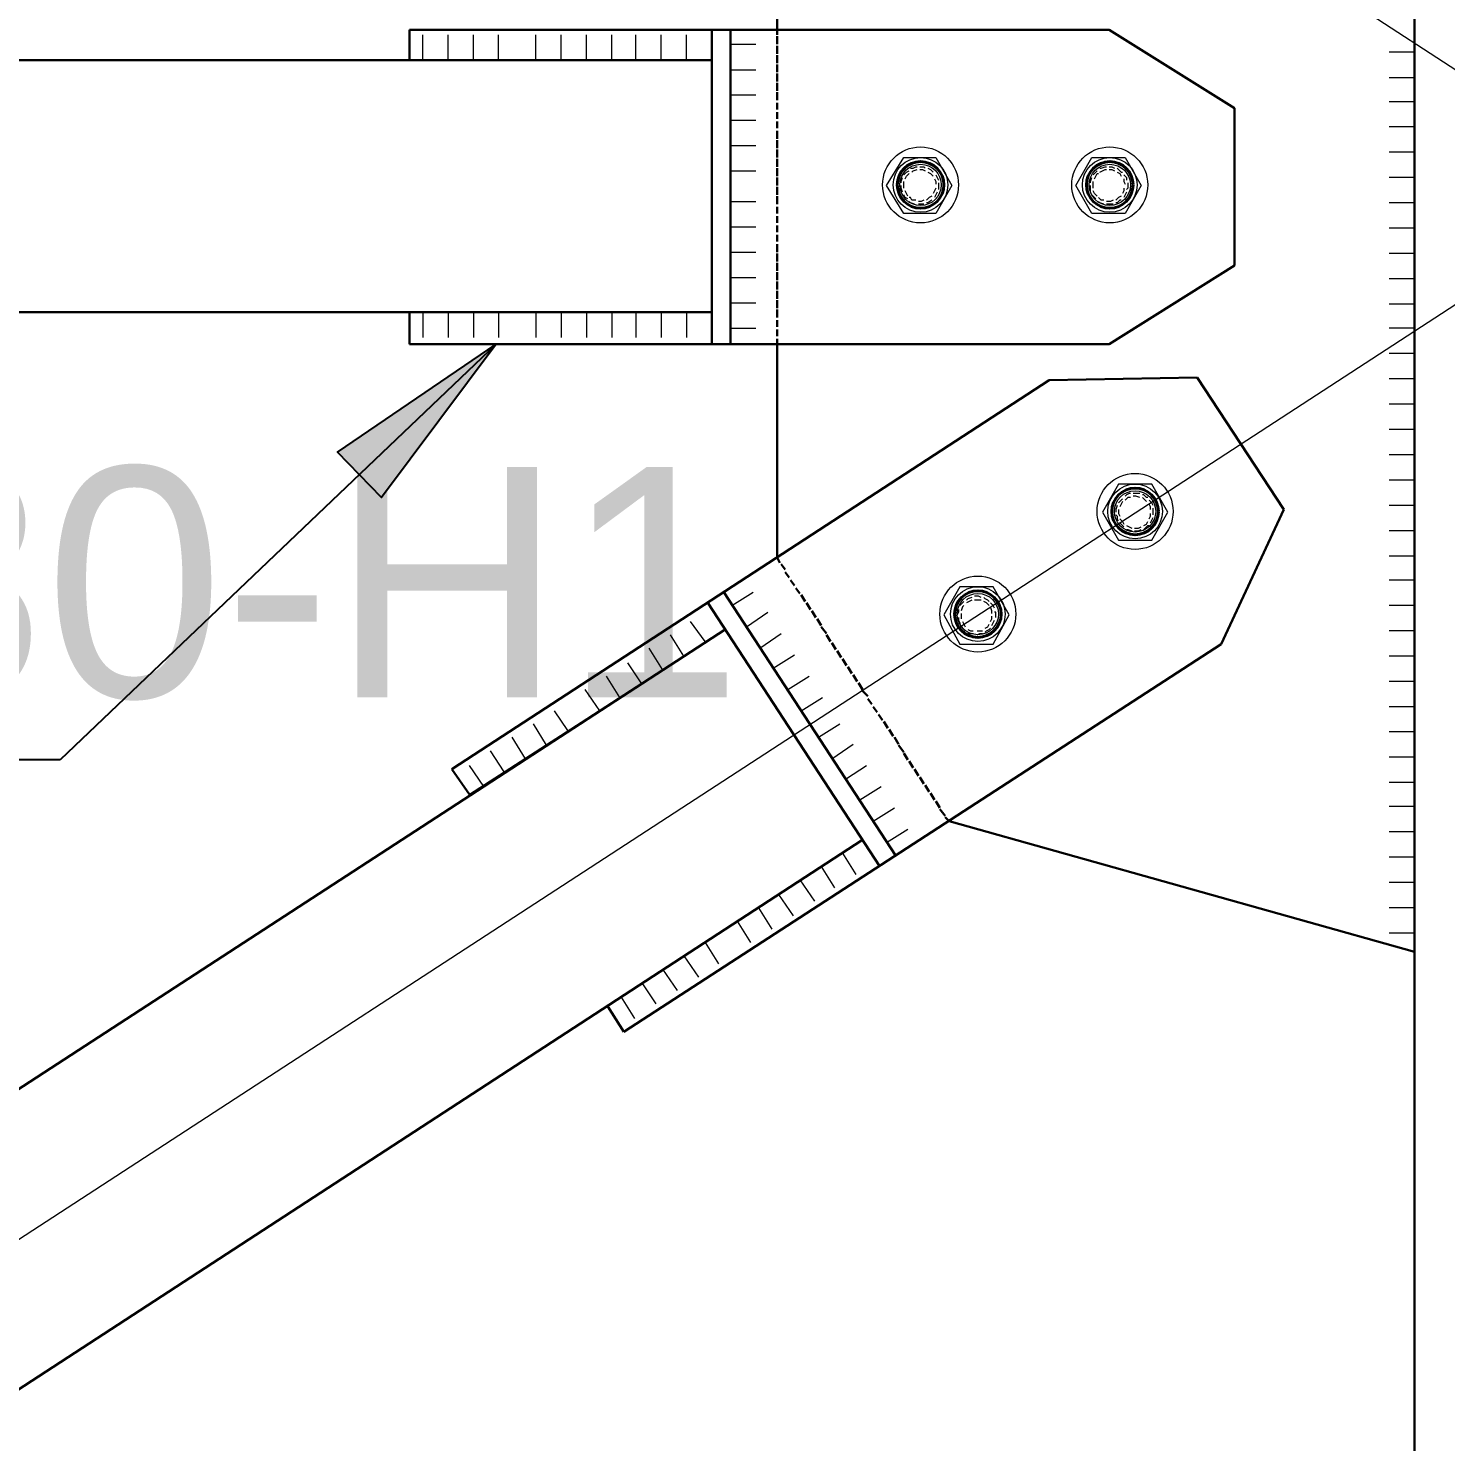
# Model space of a CAD drawing. Extents: x 8 to 21351, y 0 to 420.
# Drawn here: x 17343.34 to 17365.85, y 221.6 to 244.05 of the extents above; entities that cross this region are included whole.
import ezdxf

# ---------------------------------------------------------------- set-up
doc = ezdxf.new("R2010")
doc.units = 0
doc.styles.add('TEYPDFCAD_TEXT', font='arial.ttf')

msp = doc.modelspace()

# ---------------------------------------------------------------- hatches: boundary and pattern name
msp.add_hatch(color=7).paths.add_polyline_path([(17350.767, 239.035), (17348.947, 236.601), (17348.248, 237.321)])

# ---------------------------------------------------------------- linework, layer by layer
at = {"color": 7, "lineweight": 30}
for p, q in [((17365.351, 209.423), (17365.351, 273.664)), ((17355.233, 244.03), (17355.233, 247.438)), ((17360.504, 244.03), (17349.391, 244.03)), ((17349.391, 244.03), (17349.391, 243.544)), ((17354.196, 244.03), (17354.196, 239.035)), ((17354.492, 244.03), (17354.492, 239.035)), ((17355.233, 244.03), (17355.233, 243.946)), ((17362.493, 242.782), (17360.504, 244.03)), ((17355.233, 243.925), (17355.233, 243.798)), ((17355.233, 243.776), (17355.233, 243.649)), ((17354.196, 243.544), (17317.197, 243.544)), ((17355.233, 243.628), (17355.233, 243.501)), ((17355.233, 243.48), (17355.233, 243.353)), ((17355.233, 243.332), (17355.233, 243.205)), ((17355.233, 243.184), (17355.233, 243.057)), ((17355.233, 243.036), (17355.233, 242.909)), ((17355.233, 242.866), (17355.233, 242.761)), ((17355.233, 242.718), (17355.233, 242.612)), ((17362.493, 240.284), (17362.493, 242.782)), ((17355.233, 242.57), (17355.233, 242.464)), ((17355.233, 242.422), (17355.233, 242.295)), ((17355.233, 242.274), (17355.233, 242.147)), ((17355.233, 242.125), (17355.233, 241.999)), ((17355.233, 241.977), (17355.233, 241.85)), ((17355.233, 241.829), (17355.233, 241.702)), ((17355.233, 241.681), (17355.233, 241.554)), ((17355.233, 241.533), (17355.233, 241.406)), ((17355.233, 241.385), (17355.233, 241.258)), ((17355.233, 241.215), (17355.233, 241.109)), ((17355.233, 241.067), (17355.233, 240.961)), ((17355.233, 240.919), (17355.233, 240.813)), ((17355.233, 240.771), (17355.233, 240.665)), ((17355.233, 240.623), (17355.233, 240.496)), ((17355.233, 240.475), (17355.233, 240.347)), ((17355.233, 240.326), (17355.233, 240.199)), ((17355.233, 240.178), (17355.233, 240.051)), ((17360.504, 239.035), (17362.493, 240.284)), ((17355.233, 240.03), (17355.233, 239.903)), ((17355.233, 239.882), (17355.233, 239.755)), ((17355.233, 239.734), (17355.233, 239.607)), ((17354.196, 239.543), (17317.197, 239.543)), ((17349.391, 239.543), (17349.391, 239.035)), ((17355.233, 239.585), (17355.233, 239.458)), ((17355.233, 239.416), (17355.233, 239.31)), ((17355.233, 239.268), (17355.233, 239.162)), ((17355.233, 239.12), (17355.233, 239.035)), ((17349.391, 239.035), (17360.504, 239.035)), ((17355.233, 239.035), (17355.233, 235.649)), ((17350.068, 232.283), (17359.551, 238.464)), ((17359.551, 238.464), (17361.901, 238.506)), ((17361.901, 238.506), (17363.276, 236.411)), ((17363.276, 236.411), (17362.282, 234.273)), ((17355.275, 235.564), (17355.233, 235.649)), ((17355.36, 235.458), (17355.297, 235.543)), ((17355.424, 235.331), (17355.36, 235.416)), ((17355.508, 235.204), (17355.445, 235.289)), ((17357.117, 230.907), (17354.386, 235.098)), ((17355.593, 235.077), (17355.529, 235.162)), ((17355.678, 234.95), (17355.614, 235.056)), ((17356.863, 230.738), (17354.132, 234.929)), ((17355.762, 234.823), (17355.699, 234.929)), ((17355.847, 234.696), (17355.783, 234.802)), ((17355.932, 234.569), (17355.868, 234.675)), ((17356.016, 234.442), (17355.932, 234.548)), ((17329.198, 218.101), (17354.408, 234.506)), ((17356.08, 234.315), (17356.016, 234.421)), ((17362.282, 234.273), (17352.799, 228.113)), ((17356.164, 234.188), (17356.101, 234.294)), ((17356.249, 234.061), (17356.186, 234.167)), ((17356.334, 233.934), (17356.27, 234.04)), ((17356.418, 233.807), (17356.355, 233.913)), ((17356.503, 233.68), (17356.44, 233.786)), ((17356.588, 233.553), (17356.524, 233.659)), ((17356.672, 233.447), (17356.588, 233.532)), ((17356.736, 233.32), (17356.672, 233.405)), ((17356.821, 233.193), (17356.757, 233.278)), ((17356.905, 233.066), (17356.842, 233.151)), ((17356.99, 232.939), (17356.926, 233.045)), ((17357.075, 232.812), (17357.011, 232.918)), ((17357.159, 232.685), (17357.096, 232.791)), ((17357.244, 232.558), (17357.159, 232.664)), ((17357.307, 232.431), (17357.244, 232.537)), ((17357.392, 232.304), (17357.329, 232.41)), ((17350.344, 231.881), (17350.068, 232.283)), ((17357.477, 232.177), (17357.413, 232.283)), ((17357.561, 232.05), (17357.498, 232.156)), ((17357.646, 231.923), (17357.583, 232.029)), ((17357.731, 231.796), (17357.667, 231.902)), ((17357.815, 231.669), (17357.752, 231.775)), ((17357.9, 231.542), (17357.815, 231.648)), ((17357.964, 231.458), (17357.9, 231.521)), ((17365.351, 229.383), (17357.964, 231.458)), ((17331.399, 214.757), (17356.588, 231.161)), ((17352.799, 228.113), (17352.545, 228.515))]:
    msp.add_line(p, q, dxfattribs=at)
at = {"color": 7, "lineweight": 9}
for p, q in [((17330.299, 266.658), (17368.864, 241.533)), ((17357.244, 241.723), (17357.286, 241.766)), ((17357.244, 241.723), (17357.286, 241.766)), ((17357.244, 241.723), (17357.286, 241.766)), ((17357.286, 241.766), (17357.329, 241.787)), ((17357.286, 241.766), (17357.329, 241.787)), ((17357.286, 241.766), (17357.329, 241.787)), ((17357.286, 241.702), (17357.329, 241.744)), ((17357.286, 241.702), (17357.329, 241.744)), ((17357.286, 241.702), (17357.329, 241.744)), ((17357.35, 241.829), (17357.392, 241.829)), ((17357.35, 241.829), (17357.392, 241.829)), ((17357.35, 241.829), (17357.392, 241.829)), ((17357.371, 241.766), (17357.392, 241.787)), ((17357.371, 241.766), (17357.392, 241.787)), ((17357.371, 241.766), (17357.392, 241.787)), ((17357.392, 241.829), (17357.434, 241.85)), ((17357.392, 241.829), (17357.434, 241.85)), ((17357.392, 241.829), (17357.434, 241.85)), ((17357.392, 241.787), (17357.456, 241.808)), ((17357.392, 241.787), (17357.456, 241.808)), ((17357.392, 241.787), (17357.456, 241.808)), ((17357.434, 241.85), (17357.456, 241.85)), ((17357.434, 241.85), (17357.456, 241.85)), ((17357.434, 241.85), (17357.456, 241.85)), ((17357.498, 241.85), (17357.561, 241.85)), ((17357.498, 241.85), (17357.561, 241.85)), ((17357.498, 241.85), (17357.561, 241.85)), ((17357.498, 241.808), (17357.54, 241.808)), ((17357.498, 241.808), (17357.54, 241.808)), ((17357.498, 241.808), (17357.54, 241.808)), ((17357.54, 241.808), (17357.583, 241.787)), ((17357.54, 241.808), (17357.583, 241.787)), ((17357.54, 241.808), (17357.583, 241.787)), ((17357.561, 241.85), (17357.583, 241.829)), ((17357.561, 241.85), (17357.583, 241.829)), ((17357.561, 241.85), (17357.583, 241.829)), ((17357.625, 241.829), (17357.667, 241.808)), ((17357.625, 241.829), (17357.667, 241.808)), ((17357.625, 241.829), (17357.667, 241.808)), ((17357.625, 241.766), (17357.667, 241.744)), ((17357.625, 241.766), (17357.667, 241.744)), ((17357.625, 241.766), (17357.667, 241.744)), ((17357.667, 241.808), (17357.71, 241.766)), ((17357.667, 241.808), (17357.71, 241.766)), ((17357.667, 241.808), (17357.71, 241.766)), ((17357.667, 241.744), (17357.71, 241.702)), ((17357.667, 241.744), (17357.71, 241.702)), ((17357.667, 241.744), (17357.71, 241.702)), ((17360.25, 241.723), (17360.292, 241.766)), ((17360.25, 241.723), (17360.292, 241.766)), ((17360.25, 241.723), (17360.292, 241.766)), ((17360.292, 241.766), (17360.313, 241.787)), ((17360.292, 241.766), (17360.313, 241.787)), ((17360.292, 241.766), (17360.313, 241.787)), ((17360.292, 241.702), (17360.313, 241.744)), ((17360.292, 241.702), (17360.313, 241.744)), ((17360.292, 241.702), (17360.313, 241.744)), ((17360.313, 241.744), (17360.334, 241.744)), ((17360.313, 241.744), (17360.334, 241.744)), ((17360.313, 241.744), (17360.334, 241.744)), ((17360.355, 241.829), (17360.377, 241.829)), ((17360.355, 241.829), (17360.377, 241.829)), ((17360.355, 241.829), (17360.377, 241.829)), ((17360.355, 241.766), (17360.398, 241.787)), ((17360.355, 241.766), (17360.398, 241.787)), ((17360.355, 241.766), (17360.398, 241.787)), ((17360.377, 241.829), (17360.44, 241.85)), ((17360.377, 241.829), (17360.44, 241.85)), ((17360.377, 241.829), (17360.44, 241.85)), ((17360.398, 241.787), (17360.44, 241.808)), ((17360.398, 241.787), (17360.44, 241.808)), ((17360.398, 241.787), (17360.44, 241.808)), ((17360.44, 241.85), (17360.461, 241.85)), ((17360.44, 241.85), (17360.461, 241.85)), ((17360.44, 241.85), (17360.461, 241.85)), ((17360.44, 241.808), (17360.461, 241.808)), ((17360.44, 241.808), (17360.461, 241.808)), ((17360.44, 241.808), (17360.461, 241.808)), ((17360.504, 241.85), (17360.546, 241.85)), ((17360.504, 241.85), (17360.546, 241.85)), ((17360.504, 241.85), (17360.546, 241.85)), ((17360.504, 241.808), (17360.546, 241.808)), ((17360.504, 241.808), (17360.546, 241.808)), ((17360.504, 241.808), (17360.546, 241.808)), ((17360.546, 241.85), (17360.588, 241.829)), ((17360.546, 241.85), (17360.588, 241.829)), ((17360.546, 241.85), (17360.588, 241.829)), ((17360.546, 241.808), (17360.588, 241.787)), ((17360.546, 241.808), (17360.588, 241.787)), ((17360.546, 241.808), (17360.588, 241.787)), ((17360.631, 241.829), (17360.652, 241.808)), ((17360.631, 241.829), (17360.652, 241.808)), ((17360.631, 241.829), (17360.652, 241.808)), ((17360.631, 241.766), (17360.673, 241.744)), ((17360.631, 241.766), (17360.673, 241.744)), ((17360.631, 241.766), (17360.673, 241.744)), ((17360.652, 241.808), (17360.694, 241.766)), ((17360.652, 241.808), (17360.694, 241.766)), ((17360.652, 241.808), (17360.694, 241.766)), ((17360.673, 241.744), (17360.694, 241.702)), ((17360.673, 241.744), (17360.694, 241.702)), ((17360.673, 241.744), (17360.694, 241.702)), ((17360.694, 241.766), (17360.715, 241.766)), ((17360.694, 241.766), (17360.715, 241.766)), ((17360.694, 241.766), (17360.715, 241.766)), ((17330.299, 216.429), (17368.864, 241.533)), ((17357.202, 241.618), (17357.223, 241.681)), ((17357.202, 241.618), (17357.223, 241.681)), ((17357.202, 241.618), (17357.223, 241.681)), ((17357.202, 241.596), (17357.202, 241.618)), ((17357.202, 241.596), (17357.202, 241.618)), ((17357.202, 241.596), (17357.202, 241.618)), ((17357.202, 241.512), (17357.202, 241.554)), ((17357.202, 241.512), (17357.202, 241.554)), ((17357.202, 241.512), (17357.202, 241.554)), ((17357.244, 241.575), (17357.244, 241.618)), ((17357.244, 241.575), (17357.244, 241.618)), ((17357.244, 241.575), (17357.244, 241.618)), ((17357.244, 241.512), (17357.244, 241.575)), ((17357.244, 241.512), (17357.244, 241.575)), ((17357.244, 241.512), (17357.244, 241.575)), ((17357.265, 241.66), (17357.286, 241.702)), ((17357.265, 241.66), (17357.286, 241.702)), ((17357.265, 241.66), (17357.286, 241.702)), ((17357.731, 241.66), (17357.752, 241.618)), ((17357.731, 241.66), (17357.752, 241.618)), ((17357.731, 241.66), (17357.752, 241.618)), ((17357.752, 241.723), (17357.773, 241.681)), ((17357.752, 241.723), (17357.773, 241.681)), ((17357.752, 241.723), (17357.773, 241.681)), ((17357.752, 241.618), (17357.752, 241.575)), ((17357.752, 241.618), (17357.752, 241.575)), ((17357.752, 241.618), (17357.752, 241.575)), ((17357.773, 241.681), (17357.794, 241.639)), ((17357.773, 241.681), (17357.794, 241.639)), ((17357.773, 241.681), (17357.794, 241.639)), ((17357.794, 241.596), (17357.794, 241.575)), ((17357.794, 241.596), (17357.794, 241.575)), ((17357.794, 241.596), (17357.794, 241.575)), ((17357.794, 241.575), (17357.794, 241.512)), ((17357.794, 241.575), (17357.794, 241.512)), ((17357.794, 241.575), (17357.794, 241.512)), ((17360.207, 241.618), (17360.228, 241.681)), ((17360.207, 241.618), (17360.228, 241.681)), ((17360.207, 241.618), (17360.228, 241.681)), ((17360.207, 241.596), (17360.207, 241.618)), ((17360.207, 241.596), (17360.207, 241.618)), ((17360.207, 241.596), (17360.207, 241.618)), ((17360.207, 241.512), (17360.207, 241.554)), ((17360.207, 241.512), (17360.207, 241.554)), ((17360.207, 241.512), (17360.207, 241.554)), ((17360.25, 241.575), (17360.25, 241.618)), ((17360.25, 241.575), (17360.25, 241.618)), ((17360.25, 241.575), (17360.25, 241.618)), ((17360.25, 241.512), (17360.25, 241.575)), ((17360.25, 241.512), (17360.25, 241.575)), ((17360.25, 241.512), (17360.25, 241.575)), ((17360.271, 241.66), (17360.292, 241.702)), ((17360.271, 241.66), (17360.292, 241.702)), ((17360.271, 241.66), (17360.292, 241.702)), ((17360.736, 241.723), (17360.779, 241.681)), ((17360.736, 241.723), (17360.779, 241.681)), ((17360.736, 241.723), (17360.779, 241.681)), ((17360.736, 241.66), (17360.736, 241.618)), ((17360.736, 241.66), (17360.736, 241.618)), ((17360.736, 241.66), (17360.736, 241.618)), ((17360.736, 241.618), (17360.758, 241.575)), ((17360.736, 241.618), (17360.758, 241.575)), ((17360.736, 241.618), (17360.758, 241.575)), ((17360.779, 241.681), (17360.779, 241.639)), ((17360.779, 241.681), (17360.779, 241.639)), ((17360.779, 241.681), (17360.779, 241.639)), ((17360.8, 241.596), (17360.8, 241.575)), ((17360.8, 241.596), (17360.8, 241.575)), ((17360.8, 241.596), (17360.8, 241.575)), ((17360.8, 241.575), (17360.8, 241.512)), ((17360.8, 241.575), (17360.8, 241.512)), ((17360.8, 241.575), (17360.8, 241.512)), ((17357.223, 241.448), (17357.202, 241.512)), ((17357.223, 241.448), (17357.202, 241.512)), ((17357.223, 241.448), (17357.202, 241.512)), ((17357.265, 241.363), (17357.244, 241.406)), ((17357.265, 241.363), (17357.244, 241.406)), ((17357.265, 241.363), (17357.244, 241.406)), ((17357.286, 241.427), (17357.265, 241.469)), ((17357.286, 241.427), (17357.265, 241.469)), ((17357.286, 241.427), (17357.265, 241.469)), ((17357.307, 241.342), (17357.265, 241.363)), ((17357.307, 241.342), (17357.265, 241.363)), ((17357.307, 241.342), (17357.265, 241.363)), ((17357.307, 241.385), (17357.286, 241.427)), ((17357.307, 241.385), (17357.286, 241.427)), ((17357.307, 241.385), (17357.286, 241.427)), ((17357.35, 241.363), (17357.329, 241.363)), ((17357.35, 241.363), (17357.329, 241.363)), ((17357.35, 241.363), (17357.329, 241.363)), ((17357.35, 241.279), (17357.329, 241.3)), ((17357.35, 241.279), (17357.329, 241.3)), ((17357.35, 241.279), (17357.329, 241.3)), ((17357.371, 241.321), (17357.35, 241.363)), ((17357.371, 241.321), (17357.35, 241.363)), ((17357.371, 241.321), (17357.35, 241.363)), ((17357.434, 241.321), (17357.371, 241.321)), ((17357.434, 241.321), (17357.371, 241.321)), ((17357.434, 241.321), (17357.371, 241.321)), ((17357.519, 241.3), (17357.477, 241.3)), ((17357.519, 241.3), (17357.477, 241.3)), ((17357.519, 241.3), (17357.477, 241.3)), ((17357.561, 241.321), (17357.519, 241.3)), ((17357.561, 241.321), (17357.519, 241.3)), ((17357.561, 241.321), (17357.519, 241.3)), ((17357.646, 241.363), (17357.604, 241.321)), ((17357.646, 241.363), (17357.604, 241.321)), ((17357.646, 241.363), (17357.604, 241.321)), ((17357.688, 241.321), (17357.625, 241.279)), ((17357.688, 241.321), (17357.625, 241.279)), ((17357.688, 241.321), (17357.625, 241.279)), ((17357.688, 241.385), (17357.646, 241.363)), ((17357.688, 241.385), (17357.646, 241.363)), ((17357.688, 241.385), (17357.646, 241.363)), ((17357.731, 241.469), (17357.71, 241.427)), ((17357.731, 241.469), (17357.71, 241.427)), ((17357.731, 241.469), (17357.71, 241.427)), ((17357.752, 241.512), (17357.731, 241.469)), ((17357.752, 241.512), (17357.731, 241.469)), ((17357.752, 241.512), (17357.731, 241.469)), ((17357.752, 241.406), (17357.731, 241.363)), ((17357.752, 241.406), (17357.731, 241.363)), ((17357.752, 241.406), (17357.731, 241.363)), ((17357.773, 241.448), (17357.752, 241.406)), ((17357.773, 241.448), (17357.752, 241.406)), ((17357.773, 241.448), (17357.752, 241.406)), ((17357.794, 241.512), (17357.794, 241.49)), ((17357.794, 241.512), (17357.794, 241.49)), ((17357.794, 241.512), (17357.794, 241.49)), ((17360.207, 241.448), (17360.207, 241.512)), ((17360.207, 241.448), (17360.207, 241.512)), ((17360.207, 241.448), (17360.207, 241.512)), ((17360.271, 241.363), (17360.228, 241.406)), ((17360.271, 241.363), (17360.228, 241.406)), ((17360.271, 241.363), (17360.228, 241.406)), ((17360.271, 241.427), (17360.25, 241.469)), ((17360.271, 241.427), (17360.25, 241.469)), ((17360.271, 241.427), (17360.25, 241.469)), ((17360.313, 241.385), (17360.271, 241.427)), ((17360.313, 241.385), (17360.271, 241.427)), ((17360.313, 241.385), (17360.271, 241.427)), ((17360.292, 241.342), (17360.271, 241.363)), ((17360.292, 241.342), (17360.271, 241.363)), ((17360.292, 241.342), (17360.271, 241.363)), ((17360.377, 241.321), (17360.334, 241.363)), ((17360.377, 241.321), (17360.334, 241.363)), ((17360.377, 241.321), (17360.334, 241.363)), ((17360.355, 241.279), (17360.334, 241.3)), ((17360.355, 241.279), (17360.334, 241.3)), ((17360.355, 241.279), (17360.334, 241.3)), ((17360.419, 241.321), (17360.377, 241.321)), ((17360.419, 241.321), (17360.377, 241.321)), ((17360.419, 241.321), (17360.377, 241.321)), ((17360.482, 241.3), (17360.461, 241.3)), ((17360.482, 241.3), (17360.461, 241.3)), ((17360.482, 241.3), (17360.461, 241.3)), ((17360.525, 241.3), (17360.482, 241.3)), ((17360.525, 241.3), (17360.482, 241.3)), ((17360.525, 241.3), (17360.482, 241.3)), ((17360.567, 241.321), (17360.525, 241.3)), ((17360.567, 241.321), (17360.525, 241.3)), ((17360.567, 241.321), (17360.525, 241.3)), ((17360.652, 241.363), (17360.609, 241.321)), ((17360.652, 241.363), (17360.609, 241.321)), ((17360.652, 241.363), (17360.609, 241.321)), ((17360.673, 241.321), (17360.631, 241.279)), ((17360.673, 241.321), (17360.631, 241.279)), ((17360.673, 241.321), (17360.631, 241.279)), ((17360.694, 241.385), (17360.652, 241.363)), ((17360.694, 241.385), (17360.652, 241.363)), ((17360.694, 241.385), (17360.652, 241.363)), ((17360.694, 241.321), (17360.673, 241.321)), ((17360.694, 241.321), (17360.673, 241.321)), ((17360.694, 241.321), (17360.673, 241.321)), ((17360.736, 241.469), (17360.715, 241.427)), ((17360.736, 241.469), (17360.715, 241.427)), ((17360.736, 241.469), (17360.715, 241.427)), ((17360.736, 241.512), (17360.736, 241.469)), ((17360.736, 241.512), (17360.736, 241.469)), ((17360.736, 241.512), (17360.736, 241.469)), ((17360.758, 241.406), (17360.736, 241.363)), ((17360.758, 241.406), (17360.736, 241.363)), ((17360.758, 241.406), (17360.736, 241.363)), ((17360.779, 241.448), (17360.758, 241.406)), ((17360.779, 241.448), (17360.758, 241.406)), ((17360.779, 241.448), (17360.758, 241.406)), ((17360.8, 241.512), (17360.779, 241.49)), ((17360.8, 241.512), (17360.779, 241.49)), ((17360.8, 241.512), (17360.779, 241.49)), ((17357.413, 241.258), (17357.35, 241.279)), ((17357.413, 241.258), (17357.35, 241.279)), ((17357.413, 241.258), (17357.35, 241.279)), ((17357.519, 241.258), (17357.477, 241.258)), ((17357.519, 241.258), (17357.477, 241.258)), ((17357.519, 241.258), (17357.477, 241.258)), ((17357.561, 241.258), (17357.519, 241.258)), ((17357.561, 241.258), (17357.519, 241.258)), ((17357.561, 241.258), (17357.519, 241.258)), ((17357.625, 241.279), (17357.604, 241.279)), ((17357.625, 241.279), (17357.604, 241.279)), ((17357.625, 241.279), (17357.604, 241.279)), ((17360.419, 241.258), (17360.355, 241.279)), ((17360.419, 241.258), (17360.355, 241.279)), ((17360.419, 241.258), (17360.355, 241.279)), ((17360.525, 241.258), (17360.461, 241.258)), ((17360.525, 241.258), (17360.461, 241.258)), ((17360.525, 241.258), (17360.461, 241.258)), ((17360.567, 241.258), (17360.525, 241.258)), ((17360.567, 241.258), (17360.525, 241.258)), ((17360.567, 241.258), (17360.525, 241.258)), ((17360.631, 241.279), (17360.609, 241.279)), ((17360.631, 241.279), (17360.609, 241.279)), ((17360.631, 241.279), (17360.609, 241.279)), ((17360.715, 236.58), (17360.694, 236.559)), ((17360.715, 236.58), (17360.694, 236.559)), ((17360.715, 236.58), (17360.694, 236.559)), ((17360.779, 236.643), (17360.758, 236.622)), ((17360.779, 236.643), (17360.758, 236.622)), ((17360.779, 236.643), (17360.758, 236.622)), ((17360.8, 236.601), (17360.758, 236.559)), ((17360.8, 236.601), (17360.758, 236.559)), ((17360.8, 236.601), (17360.758, 236.559)), ((17360.821, 236.665), (17360.779, 236.643)), ((17360.821, 236.665), (17360.779, 236.643)), ((17360.821, 236.665), (17360.779, 236.643)), ((17360.842, 236.601), (17360.8, 236.601)), ((17360.842, 236.601), (17360.8, 236.601)), ((17360.842, 236.601), (17360.8, 236.601)), ((17360.842, 236.665), (17360.821, 236.665)), ((17360.842, 236.665), (17360.821, 236.665)), ((17360.842, 236.665), (17360.821, 236.665)), ((17360.948, 236.665), (17360.885, 236.665)), ((17360.948, 236.665), (17360.885, 236.665)), ((17360.948, 236.665), (17360.885, 236.665)), ((17360.927, 236.622), (17360.885, 236.622)), ((17360.927, 236.622), (17360.885, 236.622)), ((17360.927, 236.622), (17360.885, 236.622)), ((17360.99, 236.601), (17360.927, 236.622)), ((17360.99, 236.601), (17360.927, 236.622)), ((17360.99, 236.601), (17360.927, 236.622)), ((17360.99, 236.665), (17360.948, 236.665)), ((17360.99, 236.665), (17360.948, 236.665)), ((17360.99, 236.665), (17360.948, 236.665)), ((17361.054, 236.643), (17361.033, 236.643)), ((17361.054, 236.643), (17361.033, 236.643)), ((17361.054, 236.643), (17361.033, 236.643)), ((17361.075, 236.559), (17361.033, 236.601)), ((17361.075, 236.559), (17361.033, 236.601)), ((17361.075, 236.559), (17361.033, 236.601)), ((17361.096, 236.601), (17361.054, 236.643)), ((17361.096, 236.601), (17361.054, 236.643)), ((17361.096, 236.601), (17361.054, 236.643)), ((17361.117, 236.601), (17361.096, 236.601)), ((17361.117, 236.601), (17361.096, 236.601)), ((17361.117, 236.601), (17361.096, 236.601)), ((17360.631, 236.474), (17360.609, 236.411)), ((17360.631, 236.474), (17360.609, 236.411)), ((17360.631, 236.474), (17360.609, 236.411)), ((17360.609, 236.411), (17360.609, 236.368)), ((17360.609, 236.411), (17360.609, 236.368)), ((17360.609, 236.411), (17360.609, 236.368)), ((17360.694, 236.559), (17360.652, 236.516)), ((17360.694, 236.559), (17360.652, 236.516)), ((17360.694, 236.559), (17360.652, 236.516)), ((17360.652, 236.411), (17360.652, 236.347)), ((17360.652, 236.411), (17360.652, 236.347)), ((17360.652, 236.411), (17360.652, 236.347)), ((17360.652, 236.347), (17360.673, 236.305)), ((17360.652, 236.347), (17360.673, 236.305)), ((17360.652, 236.347), (17360.673, 236.305)), ((17360.694, 236.495), (17360.673, 236.453)), ((17360.694, 236.495), (17360.673, 236.453)), ((17360.694, 236.495), (17360.673, 236.453)), ((17360.715, 236.537), (17360.694, 236.495)), ((17360.715, 236.537), (17360.694, 236.495)), ((17360.715, 236.537), (17360.694, 236.495)), ((17361.096, 236.537), (17361.075, 236.559)), ((17361.096, 236.537), (17361.075, 236.559)), ((17361.096, 236.537), (17361.075, 236.559)), ((17361.181, 236.516), (17361.139, 236.559)), ((17361.181, 236.516), (17361.139, 236.559)), ((17361.181, 236.516), (17361.139, 236.559)), ((17361.16, 236.453), (17361.139, 236.495)), ((17361.16, 236.453), (17361.139, 236.495)), ((17361.16, 236.453), (17361.139, 236.495)), ((17361.16, 236.411), (17361.16, 236.453)), ((17361.16, 236.411), (17361.16, 236.453)), ((17361.16, 236.411), (17361.16, 236.453)), ((17361.16, 236.305), (17361.16, 236.347)), ((17361.16, 236.305), (17361.16, 236.347)), ((17361.16, 236.305), (17361.16, 236.347)), ((17361.202, 236.474), (17361.181, 236.516)), ((17361.202, 236.474), (17361.181, 236.516)), ((17361.202, 236.474), (17361.181, 236.516)), ((17361.202, 236.411), (17361.202, 236.432)), ((17361.202, 236.411), (17361.202, 236.432)), ((17361.202, 236.411), (17361.202, 236.432)), ((17361.202, 236.347), (17361.202, 236.411)), ((17361.202, 236.347), (17361.202, 236.411)), ((17361.202, 236.347), (17361.202, 236.411)), ((17361.202, 236.326), (17361.202, 236.347)), ((17361.202, 236.326), (17361.202, 236.347)), ((17361.202, 236.326), (17361.202, 236.347)), ((17360.609, 236.326), (17360.631, 236.305)), ((17360.609, 236.326), (17360.631, 236.305)), ((17360.609, 236.326), (17360.631, 236.305)), ((17360.631, 236.305), (17360.631, 236.241)), ((17360.631, 236.305), (17360.631, 236.241)), ((17360.631, 236.305), (17360.631, 236.241)), ((17360.631, 236.241), (17360.652, 236.241)), ((17360.631, 236.241), (17360.652, 236.241)), ((17360.631, 236.241), (17360.652, 236.241)), ((17360.673, 236.262), (17360.715, 236.22)), ((17360.673, 236.262), (17360.715, 236.22)), ((17360.673, 236.262), (17360.715, 236.22)), ((17360.673, 236.199), (17360.715, 236.156)), ((17360.673, 236.199), (17360.715, 236.156)), ((17360.673, 236.199), (17360.715, 236.156)), ((17360.715, 236.22), (17360.736, 236.178)), ((17360.715, 236.22), (17360.736, 236.178)), ((17360.715, 236.22), (17360.736, 236.178)), ((17360.715, 236.156), (17360.736, 236.135)), ((17360.715, 236.156), (17360.736, 236.135)), ((17360.715, 236.156), (17360.736, 236.135)), ((17360.779, 236.156), (17360.821, 236.135)), ((17360.779, 236.156), (17360.821, 236.135)), ((17360.779, 236.156), (17360.821, 236.135)), ((17360.821, 236.135), (17360.863, 236.114)), ((17360.821, 236.135), (17360.863, 236.114)), ((17360.821, 236.135), (17360.863, 236.114)), ((17360.906, 236.114), (17360.969, 236.114)), ((17360.906, 236.114), (17360.969, 236.114)), ((17360.906, 236.114), (17360.969, 236.114)), ((17360.969, 236.114), (17361.012, 236.135)), ((17360.969, 236.114), (17361.012, 236.135)), ((17360.969, 236.114), (17361.012, 236.135)), ((17361.054, 236.156), (17361.096, 236.178)), ((17361.054, 236.156), (17361.096, 236.178)), ((17361.054, 236.156), (17361.096, 236.178)), ((17361.054, 236.093), (17361.075, 236.114)), ((17361.054, 236.093), (17361.075, 236.114)), ((17361.054, 236.093), (17361.075, 236.114)), ((17361.075, 236.114), (17361.117, 236.156)), ((17361.075, 236.114), (17361.117, 236.156)), ((17361.075, 236.114), (17361.117, 236.156)), ((17361.096, 236.178), (17361.117, 236.22)), ((17361.096, 236.178), (17361.117, 236.22)), ((17361.096, 236.178), (17361.117, 236.22)), ((17361.117, 236.156), (17361.139, 236.156)), ((17361.117, 236.156), (17361.139, 236.156)), ((17361.117, 236.156), (17361.139, 236.156)), ((17361.139, 236.262), (17361.16, 236.305)), ((17361.139, 236.262), (17361.16, 236.305)), ((17361.139, 236.262), (17361.16, 236.305)), ((17361.16, 236.199), (17361.181, 236.241)), ((17361.16, 236.199), (17361.181, 236.241)), ((17361.16, 236.199), (17361.181, 236.241)), ((17361.181, 236.241), (17361.202, 236.284)), ((17361.181, 236.241), (17361.202, 236.284)), ((17361.181, 236.241), (17361.202, 236.284)), ((17360.779, 236.093), (17360.8, 236.093)), ((17360.779, 236.093), (17360.8, 236.093)), ((17360.779, 236.093), (17360.8, 236.093)), ((17360.8, 236.093), (17360.863, 236.072)), ((17360.8, 236.093), (17360.863, 236.072)), ((17360.8, 236.093), (17360.863, 236.072)), ((17360.906, 236.072), (17360.969, 236.072)), ((17360.906, 236.072), (17360.969, 236.072)), ((17360.906, 236.072), (17360.969, 236.072)), ((17360.969, 236.072), (17361.012, 236.093)), ((17360.969, 236.072), (17361.012, 236.093)), ((17360.969, 236.072), (17361.012, 236.093)), ((17358.26, 234.992), (17358.239, 234.971)), ((17358.26, 234.992), (17358.239, 234.971)), ((17358.26, 234.992), (17358.239, 234.971)), ((17358.323, 235.013), (17358.26, 234.992)), ((17358.323, 235.013), (17358.26, 234.992)), ((17358.323, 235.013), (17358.26, 234.992)), ((17358.429, 235.035), (17358.366, 235.035)), ((17358.429, 235.035), (17358.366, 235.035)), ((17358.429, 235.035), (17358.366, 235.035)), ((17358.472, 235.013), (17358.429, 235.035)), ((17358.472, 235.013), (17358.429, 235.035)), ((17358.472, 235.013), (17358.429, 235.035)), ((17358.535, 234.992), (17358.514, 235.013)), ((17358.535, 234.992), (17358.514, 235.013)), ((17358.535, 234.992), (17358.514, 235.013)), ((17358.577, 234.971), (17358.535, 234.992)), ((17358.577, 234.971), (17358.535, 234.992)), ((17358.577, 234.971), (17358.535, 234.992)), ((17358.112, 234.781), (17358.091, 234.738)), ((17358.112, 234.781), (17358.091, 234.738)), ((17358.112, 234.781), (17358.091, 234.738)), ((17358.112, 234.823), (17358.112, 234.781)), ((17358.112, 234.823), (17358.112, 234.781)), ((17358.112, 234.823), (17358.112, 234.781)), ((17358.175, 234.929), (17358.133, 234.887)), ((17358.175, 234.929), (17358.133, 234.887)), ((17358.175, 234.929), (17358.133, 234.887)), ((17358.175, 234.865), (17358.154, 234.802)), ((17358.175, 234.865), (17358.154, 234.802)), ((17358.175, 234.865), (17358.154, 234.802)), ((17358.196, 234.95), (17358.175, 234.929)), ((17358.196, 234.95), (17358.175, 234.929)), ((17358.196, 234.95), (17358.175, 234.929)), ((17358.196, 234.887), (17358.175, 234.865)), ((17358.196, 234.887), (17358.175, 234.865)), ((17358.196, 234.887), (17358.175, 234.865)), ((17358.281, 234.95), (17358.239, 234.929)), ((17358.281, 234.95), (17358.239, 234.929)), ((17358.281, 234.95), (17358.239, 234.929)), ((17358.323, 234.971), (17358.281, 234.95)), ((17358.323, 234.971), (17358.281, 234.95)), ((17358.323, 234.971), (17358.281, 234.95)), ((17358.429, 234.971), (17358.366, 234.971)), ((17358.429, 234.971), (17358.366, 234.971)), ((17358.429, 234.971), (17358.366, 234.971)), ((17358.472, 234.971), (17358.429, 234.971)), ((17358.472, 234.971), (17358.429, 234.971)), ((17358.472, 234.971), (17358.429, 234.971)), ((17358.556, 234.929), (17358.514, 234.95)), ((17358.556, 234.929), (17358.514, 234.95)), ((17358.556, 234.929), (17358.514, 234.95)), ((17358.599, 234.887), (17358.556, 234.929)), ((17358.599, 234.887), (17358.556, 234.929)), ((17358.599, 234.887), (17358.556, 234.929)), ((17358.599, 234.95), (17358.577, 234.971)), ((17358.599, 234.95), (17358.577, 234.971)), ((17358.599, 234.95), (17358.577, 234.971)), ((17358.662, 234.887), (17358.62, 234.929)), ((17358.662, 234.887), (17358.62, 234.929)), ((17358.662, 234.887), (17358.62, 234.929)), ((17358.641, 234.802), (17358.62, 234.865)), ((17358.641, 234.802), (17358.62, 234.865)), ((17358.641, 234.802), (17358.62, 234.865)), ((17358.641, 234.759), (17358.641, 234.802)), ((17358.641, 234.759), (17358.641, 234.802)), ((17358.641, 234.759), (17358.641, 234.802)), ((17358.683, 234.844), (17358.662, 234.887)), ((17358.683, 234.844), (17358.662, 234.887)), ((17358.683, 234.844), (17358.662, 234.887)), ((17358.704, 234.781), (17358.683, 234.781)), ((17358.704, 234.781), (17358.683, 234.781)), ((17358.704, 234.781), (17358.683, 234.781)), ((17358.704, 234.717), (17358.704, 234.781)), ((17358.704, 234.717), (17358.704, 234.781)), ((17358.704, 234.717), (17358.704, 234.781)), ((17358.112, 234.696), (17358.112, 234.654)), ((17358.112, 234.696), (17358.112, 234.654)), ((17358.112, 234.696), (17358.112, 234.654)), ((17358.112, 234.654), (17358.133, 234.611)), ((17358.112, 234.654), (17358.133, 234.611)), ((17358.112, 234.654), (17358.133, 234.611)), ((17358.133, 234.611), (17358.133, 234.59)), ((17358.133, 234.611), (17358.133, 234.59)), ((17358.133, 234.611), (17358.133, 234.59)), ((17358.154, 234.759), (17358.154, 234.717)), ((17358.154, 234.759), (17358.154, 234.717)), ((17358.154, 234.759), (17358.154, 234.717)), ((17358.154, 234.717), (17358.154, 234.675)), ((17358.154, 234.717), (17358.154, 234.675)), ((17358.154, 234.717), (17358.154, 234.675)), ((17358.154, 234.548), (17358.196, 234.506)), ((17358.154, 234.548), (17358.196, 234.506)), ((17358.154, 234.548), (17358.196, 234.506)), ((17358.175, 234.632), (17358.196, 234.59)), ((17358.175, 234.632), (17358.196, 234.59)), ((17358.175, 234.632), (17358.196, 234.59)), ((17358.196, 234.59), (17358.218, 234.548)), ((17358.196, 234.59), (17358.218, 234.548)), ((17358.196, 234.59), (17358.218, 234.548)), ((17358.535, 234.527), (17358.577, 234.548)), ((17358.535, 234.527), (17358.577, 234.548)), ((17358.535, 234.527), (17358.577, 234.548)), ((17358.577, 234.548), (17358.599, 234.59)), ((17358.577, 234.548), (17358.599, 234.59)), ((17358.577, 234.548), (17358.599, 234.59)), ((17358.62, 234.632), (17358.641, 234.675)), ((17358.62, 234.632), (17358.641, 234.675)), ((17358.62, 234.632), (17358.641, 234.675)), ((17358.641, 234.675), (17358.641, 234.717)), ((17358.641, 234.675), (17358.641, 234.717)), ((17358.641, 234.675), (17358.641, 234.717)), ((17358.641, 234.569), (17358.662, 234.611)), ((17358.641, 234.569), (17358.662, 234.611)), ((17358.641, 234.569), (17358.662, 234.611)), ((17358.662, 234.611), (17358.683, 234.654)), ((17358.662, 234.611), (17358.683, 234.654)), ((17358.662, 234.611), (17358.683, 234.654)), ((17358.704, 234.696), (17358.704, 234.717)), ((17358.704, 234.696), (17358.704, 234.717)), ((17358.704, 234.696), (17358.704, 234.717)), ((17358.196, 234.506), (17358.218, 234.484)), ((17358.196, 234.506), (17358.218, 234.484)), ((17358.196, 234.506), (17358.218, 234.484)), ((17358.26, 234.506), (17358.302, 234.484)), ((17358.26, 234.506), (17358.302, 234.484)), ((17358.26, 234.506), (17358.302, 234.484)), ((17358.26, 234.463), (17358.281, 234.442)), ((17358.26, 234.463), (17358.281, 234.442)), ((17358.26, 234.463), (17358.281, 234.442)), ((17358.281, 234.442), (17358.345, 234.442)), ((17358.281, 234.442), (17358.345, 234.442)), ((17358.281, 234.442), (17358.345, 234.442)), ((17358.302, 234.484), (17358.345, 234.484)), ((17358.302, 234.484), (17358.345, 234.484)), ((17358.302, 234.484), (17358.345, 234.484)), ((17358.408, 234.484), (17358.45, 234.484)), ((17358.408, 234.484), (17358.45, 234.484)), ((17358.408, 234.484), (17358.45, 234.484)), ((17358.408, 234.421), (17358.45, 234.442)), ((17358.408, 234.421), (17358.45, 234.442)), ((17358.408, 234.421), (17358.45, 234.442)), ((17358.45, 234.484), (17358.493, 234.484)), ((17358.45, 234.484), (17358.493, 234.484)), ((17358.45, 234.484), (17358.493, 234.484)), ((17358.45, 234.442), (17358.493, 234.442)), ((17358.45, 234.442), (17358.493, 234.442)), ((17358.45, 234.442), (17358.493, 234.442)), ((17358.535, 234.463), (17358.556, 234.484)), ((17358.535, 234.463), (17358.556, 234.484)), ((17358.535, 234.463), (17358.556, 234.484)), ((17358.556, 234.484), (17358.599, 234.506)), ((17358.556, 234.484), (17358.599, 234.506)), ((17358.556, 234.484), (17358.599, 234.506)), ((17358.599, 234.506), (17358.62, 234.527)), ((17358.599, 234.506), (17358.62, 234.527)), ((17358.599, 234.506), (17358.62, 234.527))]:
    msp.add_line(p, q, dxfattribs=at)
at = {"color": 7, "lineweight": 5}
for p, q in [((17365.351, 247.586), (17365.351, 229.383)), ((17354.492, 241.533), (17354.492, 244.03)), ((17349.603, 243.544), (17349.603, 243.946)), ((17350.005, 243.544), (17350.005, 243.946)), ((17350.407, 243.544), (17350.407, 243.946)), ((17350.809, 243.544), (17350.809, 243.946)), ((17351.402, 243.544), (17351.402, 243.946)), ((17351.804, 243.544), (17351.804, 243.946)), ((17352.206, 243.544), (17352.206, 243.946)), ((17352.608, 243.544), (17352.608, 243.946)), ((17352.989, 243.544), (17352.989, 243.946)), ((17353.392, 243.544), (17353.392, 243.946)), ((17353.794, 243.544), (17353.794, 243.946)), ((17354.492, 243.798), (17354.894, 243.798)), ((17351, 243.544), (17349.391, 243.544)), ((17354.196, 243.544), (17351, 243.544)), ((17365.351, 243.671), (17364.949, 243.671)), ((17354.492, 243.395), (17354.894, 243.395)), ((17365.351, 243.268), (17364.949, 243.268)), ((17354.492, 242.993), (17354.894, 242.993)), ((17365.351, 242.887), (17364.949, 242.887)), ((17354.492, 242.591), (17354.894, 242.591)), ((17365.351, 242.485), (17364.949, 242.485)), ((17354.492, 242.189), (17354.894, 242.189)), ((17365.351, 242.083), (17364.949, 242.083)), ((17354.492, 241.787), (17354.894, 241.787)), ((17354.492, 239.035), (17354.492, 241.533)), ((17365.351, 241.681), (17364.949, 241.681)), ((17354.492, 241.3), (17354.894, 241.3)), ((17365.351, 241.279), (17364.949, 241.279)), ((17354.492, 240.898), (17354.894, 240.898)), ((17365.351, 240.877), (17364.949, 240.877)), ((17354.492, 240.496), (17354.894, 240.496)), ((17365.351, 240.475), (17364.949, 240.475)), ((17354.492, 240.093), (17354.894, 240.093)), ((17365.351, 240.072), (17364.949, 240.072)), ((17351, 239.543), (17349.391, 239.543)), ((17349.603, 239.543), (17349.603, 239.141)), ((17350.005, 239.543), (17350.005, 239.141)), ((17350.407, 239.543), (17350.407, 239.141)), ((17350.809, 239.543), (17350.809, 239.141)), ((17354.196, 239.543), (17351, 239.543)), ((17351.402, 239.543), (17351.402, 239.141)), ((17351.804, 239.543), (17351.804, 239.141)), ((17352.206, 239.543), (17352.206, 239.141)), ((17352.608, 239.543), (17352.608, 239.141)), ((17352.989, 239.543), (17352.989, 239.141)), ((17353.392, 239.543), (17353.392, 239.141)), ((17353.794, 239.543), (17353.794, 239.141)), ((17354.492, 239.691), (17354.894, 239.691)), ((17365.351, 239.67), (17364.949, 239.67)), ((17354.492, 239.289), (17354.894, 239.289)), ((17365.351, 239.289), (17364.949, 239.289)), ((17365.351, 238.887), (17364.949, 238.887)), ((17365.351, 238.485), (17364.949, 238.485)), ((17365.351, 238.083), (17364.949, 238.083)), ((17365.351, 237.68), (17364.949, 237.68)), ((17365.351, 237.278), (17364.949, 237.278)), ((17365.351, 236.876), (17364.949, 236.876)), ((17365.351, 236.474), (17364.949, 236.474)), ((17365.351, 236.072), (17364.949, 236.072)), ((17365.351, 235.67), (17364.949, 235.67)), ((17365.351, 235.289), (17364.949, 235.289)), ((17354.386, 235.098), (17355.741, 233.003)), ((17354.513, 234.887), (17354.852, 235.098)), ((17354.746, 234.548), (17355.085, 234.781)), ((17365.351, 234.887), (17364.949, 234.887)), ((17354.09, 234.315), (17353.857, 234.632)), ((17354.365, 234.484), (17352.122, 233.024)), ((17353.751, 234.082), (17353.54, 234.421)), ((17354.958, 234.209), (17355.297, 234.442)), ((17365.351, 234.484), (17364.949, 234.484)), ((17353.413, 233.87), (17353.201, 234.209)), ((17355.17, 233.892), (17355.508, 234.103)), ((17353.074, 233.659), (17352.862, 233.976)), ((17365.351, 234.082), (17364.949, 234.082)), ((17352.735, 233.426), (17352.524, 233.765)), ((17355.402, 233.553), (17355.741, 233.765)), ((17365.351, 233.68), (17364.949, 233.68)), ((17352.418, 233.214), (17352.185, 233.553)), ((17355.614, 233.214), (17355.953, 233.426)), ((17351.91, 232.897), (17351.698, 233.214)), ((17365.351, 233.278), (17364.949, 233.278)), ((17352.122, 233.024), (17350.344, 231.881)), ((17351.571, 232.664), (17351.36, 233.003)), ((17355.741, 233.003), (17357.117, 230.907)), ((17355.889, 232.791), (17356.228, 233.003)), ((17351.233, 232.452), (17351.021, 232.791)), ((17365.351, 232.876), (17364.949, 232.876)), ((17350.894, 232.241), (17350.682, 232.579)), ((17356.101, 232.452), (17356.44, 232.685)), ((17350.576, 232.008), (17350.344, 232.346)), ((17356.334, 232.135), (17356.651, 232.346)), ((17365.351, 232.474), (17364.949, 232.474)), ((17365.351, 232.071), (17364.949, 232.071)), ((17356.545, 231.796), (17356.884, 232.008)), ((17356.757, 231.458), (17357.096, 231.669)), ((17365.351, 231.69), (17364.949, 231.69)), ((17356.969, 231.119), (17357.307, 231.331)), ((17365.351, 231.288), (17364.949, 231.288)), ((17356.545, 231.14), (17354.302, 229.679)), ((17356.27, 230.95), (17356.482, 230.611)), ((17355.932, 230.738), (17356.143, 230.399)), ((17365.351, 230.886), (17364.949, 230.886)), ((17355.593, 230.526), (17355.826, 230.188)), ((17365.351, 230.484), (17364.949, 230.484)), ((17355.254, 230.293), (17355.487, 229.955)), ((17354.937, 230.082), (17355.148, 229.743)), ((17365.351, 230.082), (17364.949, 230.082)), ((17354.598, 229.87), (17354.81, 229.531)), ((17354.302, 229.679), (17352.545, 228.515)), ((17365.351, 229.679), (17364.949, 229.679)), ((17354.09, 229.531), (17354.302, 229.193)), ((17353.751, 229.32), (17353.984, 228.981)), ((17353.413, 229.108), (17353.646, 228.769)), ((17353.095, 228.875), (17353.307, 228.558)), ((17352.757, 228.663), (17352.968, 228.325))]:
    msp.add_line(p, q, dxfattribs=at)
at = {"color": 7, "lineweight": 25}
for p, q in [((17350.767, 239.035), (17343.845, 232.431)), ((17343.845, 232.431), (17319.102, 232.431))]:
    msp.add_line(p, q, dxfattribs=at)
at = {"color": 7, "lineweight": 0}
for points in [[(17357.244, 241.109), (17356.969, 241.554), (17357.244, 241.999), (17357.752, 241.999), (17358.006, 241.554), (17357.752, 241.109)], [(17357.244, 241.109), (17356.969, 241.554), (17357.244, 241.999), (17357.752, 241.999), (17358.006, 241.554), (17357.752, 241.109)], [(17357.244, 241.109), (17356.969, 241.554), (17357.244, 241.999), (17357.752, 241.999), (17358.006, 241.554), (17357.752, 241.109)], [(17360.228, 241.109), (17359.974, 241.554), (17360.228, 241.999), (17360.758, 241.999), (17361.012, 241.554), (17360.758, 241.109)], [(17360.228, 241.109), (17359.974, 241.554), (17360.228, 241.999), (17360.758, 241.999), (17361.012, 241.554), (17360.758, 241.109)], [(17360.228, 241.109), (17359.974, 241.554), (17360.228, 241.999), (17360.758, 241.999), (17361.012, 241.554), (17360.758, 241.109)], [(17360.652, 236.813), (17360.398, 236.368), (17360.652, 235.924), (17361.181, 235.924), (17361.435, 236.368), (17361.181, 236.813)], [(17360.652, 236.813), (17360.398, 236.368), (17360.652, 235.924), (17361.181, 235.924), (17361.435, 236.368), (17361.181, 236.813)], [(17360.652, 236.813), (17360.398, 236.368), (17360.652, 235.924), (17361.181, 235.924), (17361.435, 236.368), (17361.181, 236.813)], [(17358.133, 235.183), (17357.879, 234.738), (17358.133, 234.273), (17358.662, 234.273), (17358.916, 234.738), (17358.662, 235.183)], [(17358.133, 235.183), (17357.879, 234.738), (17358.133, 234.273), (17358.662, 234.273), (17358.916, 234.738), (17358.662, 235.183)], [(17358.133, 235.183), (17357.879, 234.738), (17358.133, 234.273), (17358.662, 234.273), (17358.916, 234.738), (17358.662, 235.183)]]:
    msp.add_lwpolyline(points, close=True, dxfattribs=at)
at = {"color": 7}
msp.add_lwpolyline([(17350.767, 239.035), (17348.947, 236.601), (17348.248, 237.321)], close=True, dxfattribs=at)
at = {"color": 7, "lineweight": 0}
for centre, radius in [((17357.509, 241.565), 0.603), ((17357.509, 241.565), 0.434), ((17357.509, 241.565), 0.434), ((17357.509, 241.565), 0.434), ((17360.514, 241.565), 0.603), ((17360.514, 241.565), 0.603), ((17360.514, 241.565), 0.603), ((17360.514, 241.565), 0.434), ((17360.514, 241.565), 0.434), ((17360.514, 241.565), 0.434), ((17357.509, 241.565), 0.328), ((17360.514, 241.565), 0.328), ((17360.514, 241.565), 0.328), ((17360.514, 241.565), 0.328), ((17360.916, 236.379), 0.603), ((17360.916, 236.379), 0.603), ((17360.916, 236.379), 0.603), ((17360.916, 236.379), 0.434), ((17360.916, 236.379), 0.434), ((17360.916, 236.379), 0.434), ((17360.916, 236.379), 0.328), ((17360.916, 236.379), 0.328), ((17360.916, 236.379), 0.328), ((17358.419, 234.749), 0.603), ((17358.419, 234.749), 0.603), ((17358.419, 234.749), 0.603), ((17358.419, 234.749), 0.434), ((17358.419, 234.749), 0.434), ((17358.419, 234.749), 0.434), ((17358.419, 234.749), 0.328), ((17358.419, 234.749), 0.328), ((17358.419, 234.749), 0.328)]:
    msp.add_circle(centre, radius, dxfattribs=at)
at = {"color": 7, "lineweight": 40}
for centre in [(17357.509, 241.565), (17357.509, 241.565), (17357.509, 241.565), (17360.514, 241.565), (17360.514, 241.565), (17360.514, 241.565), (17360.916, 236.379), (17360.916, 236.379), (17360.916, 236.379), (17358.419, 234.749), (17358.419, 234.749), (17358.419, 234.749)]:
    msp.add_circle(centre, 0.37, dxfattribs=at)

# ---------------------------------------------------------------- texts
at = {"color": 7, "style": 'TEYPDFCAD_TEXT'}
msp.add_text('5264-80-Н1', height=3.6583, dxfattribs=at).set_placement((17327.691, 233.426))

doc.saveas('drawing.dxf')
